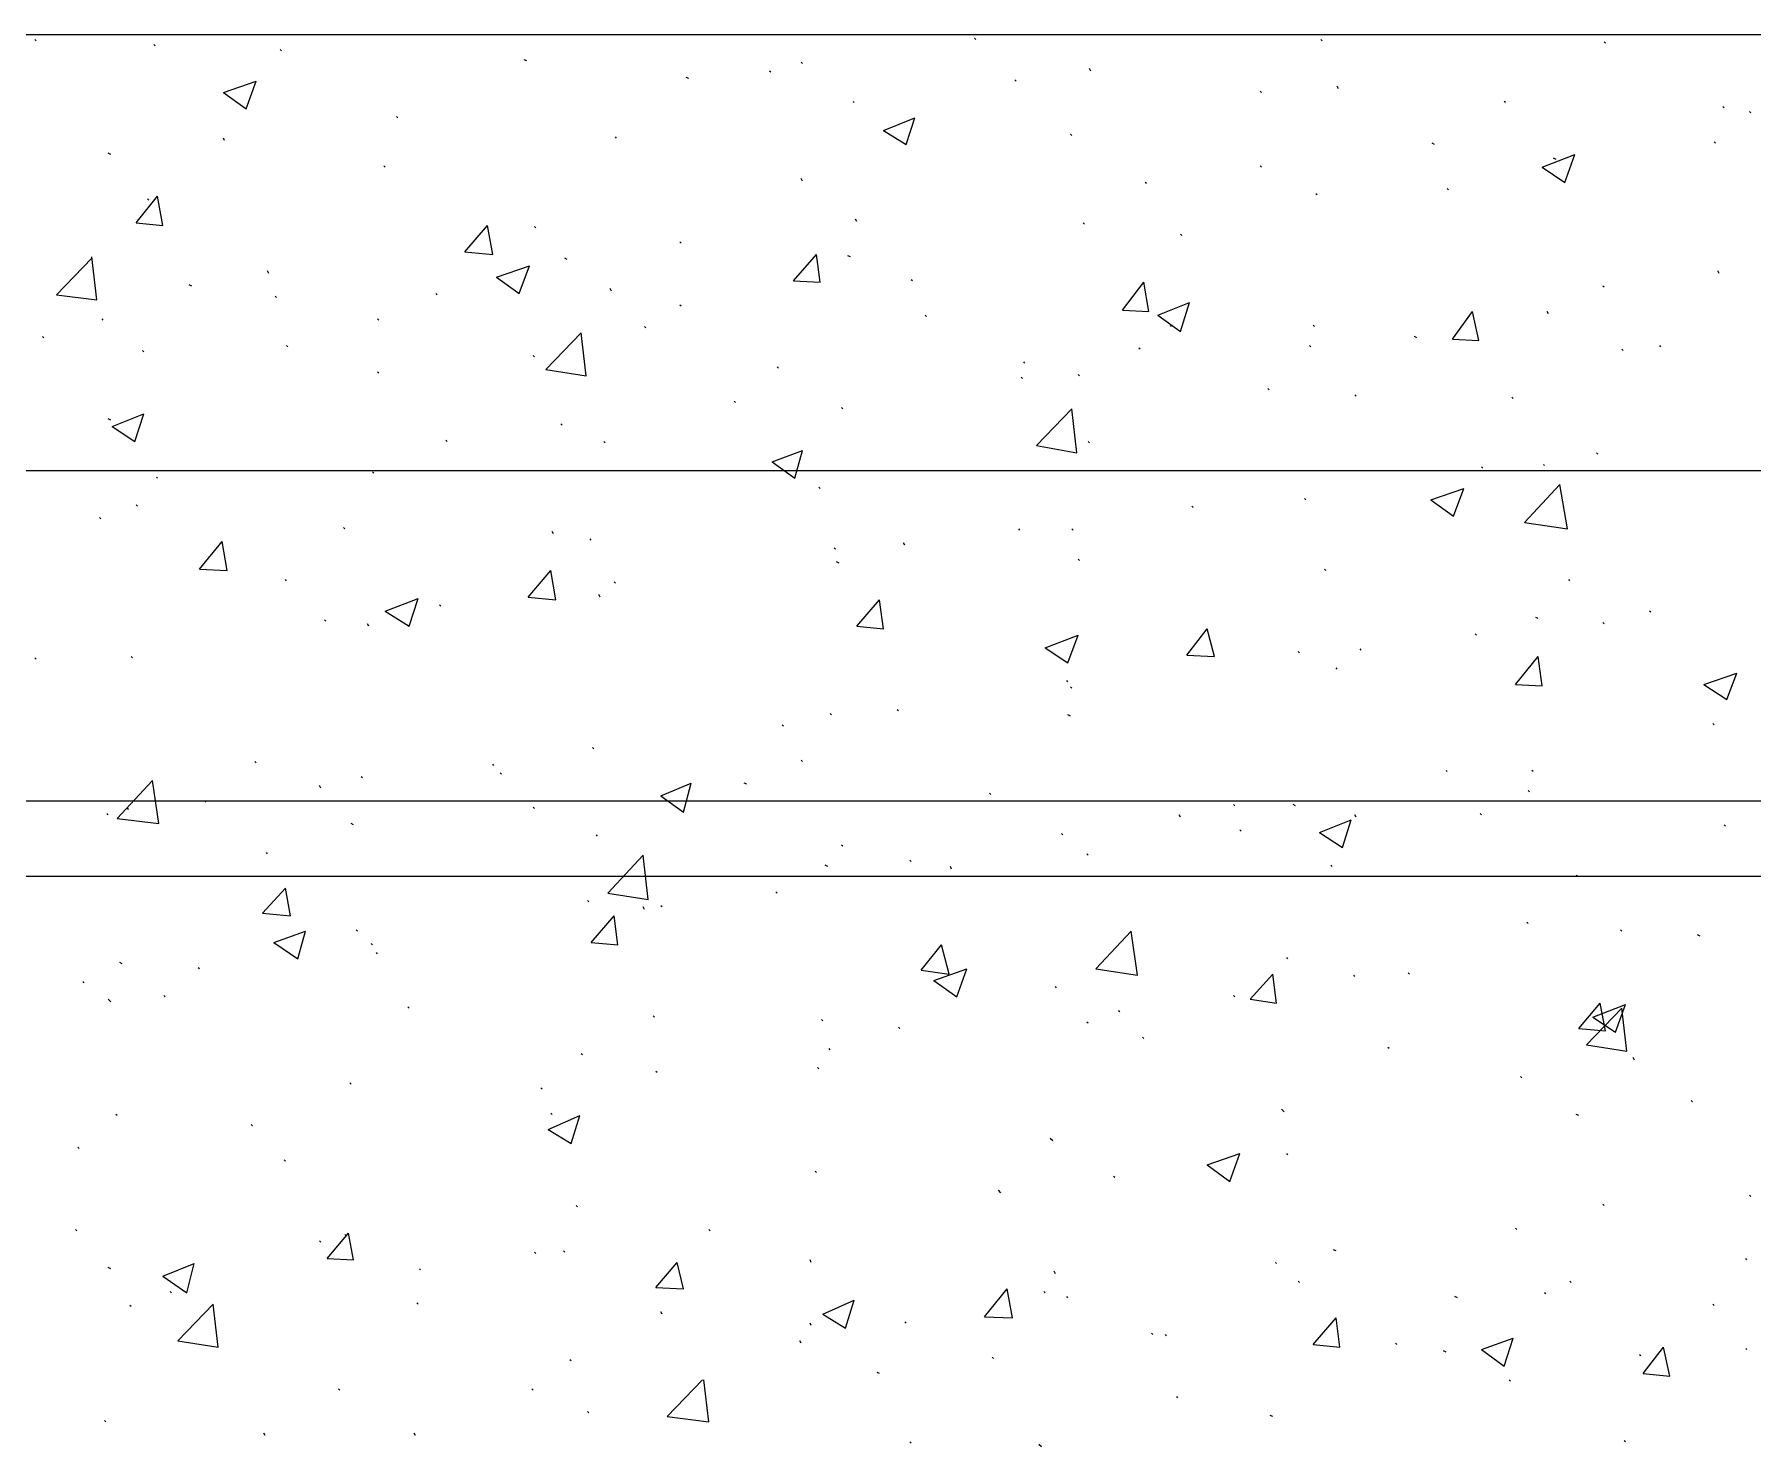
# Model space of a CAD drawing. Header units: millimetres. Extents: x 2928 to 3112, y 1220 to 1280.
# Drawn here: x 2970.219 to 2972.484, y 1260.7 to 1262.562 of the extents above; entities that cross this region are included whole.
import ezdxf

# ---------------------------------------------------------------- set-up
doc = ezdxf.new("R2010")
doc.units = ezdxf.units.MM

msp = doc.modelspace()

# ---------------------------------------------------------------- linework, layer by layer
at = {"color": 253, "linetype": 'Continuous', "lineweight": 5, "true_color": 0x9a9a9a}
for points in [[(2940.97965, 1262.56226), (2981.54689, 1262.56226), (2981.54689, 1240.79028), (2940.97965, 1240.79028)], [(2941.98633, 1261.55224), (2980.53854, 1261.55224), (2980.53854, 1241.8003), (2941.98633, 1241.8003)]]:
    msp.add_lwpolyline(points, close=True, dxfattribs=at)
at = {"color": 92, "linetype": 'Continuous', "lineweight": 13, "true_color": 0x00b800}
for points in [[(2970.22173, 1262.55393), (2970.22006, 1262.55559), (2970.22006, 1262.55559)], [(2971.46008, 1262.55559), (2971.45841, 1262.55726), (2971.45841, 1262.55726)], [(2971.91675, 1262.55393), (2971.91509, 1262.55559), (2971.91509, 1262.55559)], [(2972.29009, 1262.55059), (2972.28843, 1262.55226), (2972.28843, 1262.55226)], [(2970.3784, 1262.54726), (2970.37673, 1262.54893), (2970.37673, 1262.54893)], [(2970.54507, 1262.54059), (2970.5434, 1262.54226), (2970.5434, 1262.54226)], [(2970.86841, 1262.52726), (2970.86507, 1262.52892), (2970.86507, 1262.52892)], [(2971.19008, 1262.51226), (2971.18841, 1262.51392), (2971.18841, 1262.51392)], [(2971.23174, 1262.52392), (2971.23008, 1262.52559), (2971.23008, 1262.52559)], [(2971.61175, 1262.51392), (2971.61008, 1262.51726), (2971.61008, 1262.51726)], [(2970.4684, 1262.48559), (2970.51173, 1262.50059), (2970.51173, 1262.50059)], [(2970.4684, 1262.48559), (2970.4984, 1262.46392), (2970.4984, 1262.46392)], [(2970.4984, 1262.46392), (2970.51173, 1262.50059), (2970.51173, 1262.50059)], [(2971.08174, 1262.50392), (2971.07841, 1262.50559), (2971.07841, 1262.50559)], [(2971.51342, 1262.50059), (2971.51175, 1262.50226), (2971.51175, 1262.50226)], [(2971.83675, 1262.48559), (2971.83509, 1262.48726), (2971.83509, 1262.48726)], [(2971.93842, 1262.49059), (2971.93675, 1262.49392), (2971.93675, 1262.49392)], [(2971.30008, 1262.47226), (2971.29841, 1262.47392), (2971.29841, 1262.47392)], [(2972.15842, 1262.47226), (2972.15676, 1262.47392), (2972.15676, 1262.47392)], [(2972.44676, 1262.46559), (2972.4451, 1262.46726), (2972.4451, 1262.46726)], [(2970.6984, 1262.45226), (2970.69674, 1262.45392), (2970.69674, 1262.45392)], [(2971.33841, 1262.43559), (2971.38008, 1262.45226), (2971.38008, 1262.45226)], [(2971.36841, 1262.41726), (2971.38008, 1262.45226), (2971.38008, 1262.45226)], [(2972.48176, 1262.45892), (2972.4801, 1262.46059), (2972.4801, 1262.46059)], [(2970.47007, 1262.42226), (2970.4684, 1262.42559), (2970.4684, 1262.42559)], [(2970.98674, 1262.42559), (2970.98507, 1262.42726), (2970.98507, 1262.42726)], [(2971.33841, 1262.43559), (2971.36841, 1262.41726), (2971.36841, 1262.41726)], [(2971.58675, 1262.42892), (2971.58508, 1262.43059), (2971.58508, 1262.43059)], [(2972.06509, 1262.41726), (2972.06176, 1262.41892), (2972.06176, 1262.41892)], [(2972.4351, 1262.41892), (2972.43343, 1262.42059), (2972.43343, 1262.42059)], [(2970.32006, 1262.40392), (2970.31673, 1262.40559), (2970.31673, 1262.40559)], [(2972.20676, 1262.38726), (2972.25009, 1262.40392), (2972.25009, 1262.40392)], [(2972.22509, 1262.39726), (2972.22176, 1262.39892), (2972.22176, 1262.39892)], [(2972.23676, 1262.36726), (2972.25009, 1262.40392), (2972.25009, 1262.40392)], [(2970.68174, 1262.38726), (2970.68007, 1262.38892), (2970.68007, 1262.38892)], [(2971.23174, 1262.36892), (2971.23008, 1262.37226), (2971.23008, 1262.37226)], [(2971.83675, 1262.38726), (2971.83509, 1262.38892), (2971.83509, 1262.38892)], [(2972.20676, 1262.38726), (2972.23676, 1262.36726), (2972.23676, 1262.36726)], [(2970.3534, 1262.31392), (2970.38173, 1262.34892), (2970.38173, 1262.34892)], [(2970.3884, 1262.31059), (2970.38173, 1262.34892), (2970.38173, 1262.34892)], [(2971.68508, 1262.36559), (2971.68342, 1262.36726), (2971.68342, 1262.36726)], [(2971.91009, 1262.35059), (2971.90842, 1262.35226), (2971.90842, 1262.35226)], [(2972.08342, 1262.35726), (2972.08176, 1262.35892), (2972.08176, 1262.35892)], [(2970.37007, 1262.34392), (2970.3684, 1262.34559), (2970.3684, 1262.34559)], [(2970.3534, 1262.31392), (2970.3884, 1262.31059), (2970.3884, 1262.31059)], [(2970.78674, 1262.27559), (2970.81674, 1262.31059), (2970.81674, 1262.31059)], [(2970.82341, 1262.27225), (2970.81674, 1262.31059), (2970.81674, 1262.31059)], [(2970.88007, 1262.30726), (2970.87841, 1262.30892), (2970.87841, 1262.30892)], [(2971.30341, 1262.31559), (2971.30175, 1262.31892), (2971.30175, 1262.31892)], [(2971.60342, 1262.31226), (2971.60175, 1262.31392), (2971.60175, 1262.31392)], [(2971.07174, 1262.28725), (2971.07008, 1262.28892), (2971.07008, 1262.28892)], [(2971.73175, 1262.29726), (2971.73009, 1262.29892), (2971.73009, 1262.29892)], [(2970.2484, 1262.21892), (2970.29506, 1262.26725), (2970.29506, 1262.26725)], [(2970.30173, 1262.21225), (2970.29506, 1262.26892), (2970.29506, 1262.26892)], [(2970.78674, 1262.27559), (2970.82341, 1262.27225), (2970.82341, 1262.27225)], [(2970.82841, 1262.24225), (2970.87174, 1262.25725), (2970.87174, 1262.25725)], [(2970.85841, 1262.22059), (2970.87174, 1262.25725), (2970.87174, 1262.25725)], [(2970.92174, 1262.26559), (2970.91841, 1262.26725), (2970.91841, 1262.26725)], [(2971.22008, 1262.23725), (2971.25008, 1262.27225), (2971.25008, 1262.27225)], [(2971.25508, 1262.23559), (2971.25008, 1262.27225), (2971.25008, 1262.27225)], [(2971.29508, 1262.26892), (2971.29175, 1262.27059), (2971.29175, 1262.27059)], [(2970.5284, 1262.24725), (2970.52673, 1262.25059), (2970.52673, 1262.25059)], [(2970.82841, 1262.24225), (2970.85841, 1262.22059), (2970.85841, 1262.22059)], [(2971.22008, 1262.23725), (2971.25508, 1262.23559), (2971.25508, 1262.23559)], [(2971.37675, 1262.23725), (2971.37508, 1262.23892), (2971.37508, 1262.23892)], [(2971.65342, 1262.19892), (2971.68175, 1262.23559), (2971.68175, 1262.23559)], [(2971.68842, 1262.19725), (2971.68175, 1262.23559), (2971.68175, 1262.23559)], [(2972.4401, 1262.24725), (2972.43843, 1262.25059), (2972.43843, 1262.25059)], [(2970.2484, 1262.21892), (2970.30173, 1262.21225), (2970.30173, 1262.21225)], [(2970.42673, 1262.23059), (2970.4234, 1262.23225), (2970.4234, 1262.23225)], [(2970.5384, 1262.21559), (2970.53673, 1262.21725), (2970.53673, 1262.21725)], [(2970.75007, 1262.21892), (2970.7484, 1262.22059), (2970.7484, 1262.22059)], [(2970.98007, 1262.22392), (2970.97841, 1262.22725), (2970.97841, 1262.22725)], [(2972.28843, 1262.22892), (2972.28676, 1262.23059), (2972.28676, 1262.23059)], [(2971.07174, 1262.20392), (2971.07008, 1262.20559), (2971.07008, 1262.20559)], [(2971.39508, 1262.19059), (2971.39341, 1262.19225), (2971.39341, 1262.19225)], [(2971.65342, 1262.19892), (2971.68842, 1262.19725), (2971.68842, 1262.19725)], [(2971.70008, 1262.19225), (2971.74175, 1262.20892), (2971.74175, 1262.20892)], [(2971.70008, 1262.19225), (2971.73009, 1262.17059), (2971.73009, 1262.17059)], [(2971.73009, 1262.17059), (2971.74175, 1262.20892), (2971.74175, 1262.20892)], [(2972.08842, 1262.16059), (2972.11509, 1262.19725), (2972.11509, 1262.19725)], [(2972.12342, 1262.15892), (2972.11509, 1262.19725), (2972.11509, 1262.19725)], [(2972.21509, 1262.19392), (2972.21343, 1262.19725), (2972.21343, 1262.19725)], [(2970.31006, 1262.18559), (2970.3084, 1262.18725), (2970.3084, 1262.18725)], [(2970.6734, 1262.18559), (2970.67174, 1262.18725), (2970.67174, 1262.18725)], [(2970.89341, 1262.12059), (2970.94007, 1262.16892), (2970.94007, 1262.16892)], [(2970.94674, 1262.11225), (2970.94007, 1262.16892), (2970.94007, 1262.16892)], [(2971.02507, 1262.17559), (2971.02341, 1262.17725), (2971.02341, 1262.17725)], [(2971.71842, 1262.17725), (2971.71675, 1262.17892), (2971.71675, 1262.17892)], [(2971.90675, 1262.17725), (2971.90509, 1262.17892), (2971.90509, 1262.17892)], [(2970.23173, 1262.16225), (2970.23006, 1262.16392), (2970.23006, 1262.16392)], [(2970.3634, 1262.14392), (2970.36173, 1262.14559), (2970.36173, 1262.14559)], [(2970.5534, 1262.15059), (2970.55173, 1262.15225), (2970.55173, 1262.15225)], [(2971.67675, 1262.14725), (2971.67508, 1262.14892), (2971.67508, 1262.14892)], [(2971.90175, 1262.15059), (2971.90009, 1262.15225), (2971.90009, 1262.15225)], [(2972.04176, 1262.16225), (2972.03842, 1262.16392), (2972.03842, 1262.16392)], [(2972.08842, 1262.16059), (2972.12342, 1262.15892), (2972.12342, 1262.15892)], [(2972.31343, 1262.14559), (2972.31176, 1262.14725), (2972.31176, 1262.14725)], [(2972.36343, 1262.15059), (2972.36176, 1262.15225), (2972.36176, 1262.15225)], [(2970.87841, 1262.13725), (2970.87674, 1262.13892), (2970.87674, 1262.13892)], [(2971.20008, 1262.12225), (2971.19841, 1262.12392), (2971.19841, 1262.12392)], [(2971.52508, 1262.12892), (2971.52342, 1262.13059), (2971.52342, 1262.13059)], [(2970.6734, 1262.11559), (2970.67174, 1262.11725), (2970.67174, 1262.11725)], [(2970.89341, 1262.12059), (2970.94674, 1262.11225), (2970.94674, 1262.11225)], [(2971.52175, 1262.10892), (2971.52008, 1262.11059), (2971.52008, 1262.11059)], [(2971.59675, 1262.11225), (2971.59508, 1262.11392), (2971.59508, 1262.11392)], [(2971.14341, 1262.07725), (2971.14174, 1262.07892), (2971.14174, 1262.07892)], [(2971.84675, 1262.09392), (2971.84509, 1262.09559), (2971.84509, 1262.09559)], [(2971.96176, 1262.08559), (2971.96009, 1262.08725), (2971.96009, 1262.08725)], [(2972.16842, 1262.08225), (2972.16676, 1262.08392), (2972.16676, 1262.08392)], [(2970.32006, 1262.05392), (2970.31673, 1262.05558), (2970.31673, 1262.05558)], [(2970.32173, 1262.04558), (2970.3634, 1262.06225), (2970.3634, 1262.06225)], [(2970.35173, 1262.02558), (2970.3634, 1262.06225), (2970.3634, 1262.06225)], [(2971.28508, 1262.06892), (2971.28341, 1262.07059), (2971.28341, 1262.07059)], [(2971.54008, 1262.02058), (2971.58675, 1262.06892), (2971.58675, 1262.06892)], [(2971.59342, 1262.01058), (2971.58675, 1262.06892), (2971.58675, 1262.06892)], [(2970.32173, 1262.04558), (2970.35173, 1262.02558), (2970.35173, 1262.02558)], [(2970.91507, 1262.04725), (2970.91341, 1262.04892), (2970.91341, 1262.04892)], [(2970.7634, 1262.02558), (2970.76174, 1262.02725), (2970.76174, 1262.02725)], [(2970.97174, 1262.02392), (2970.97007, 1262.02558), (2970.97007, 1262.02558)], [(2971.19174, 1261.99892), (2971.23174, 1262.01392), (2971.23174, 1262.01392)], [(2971.22174, 1261.97725), (2971.23174, 1262.01392), (2971.23174, 1262.01392)], [(2971.54008, 1262.02058), (2971.59342, 1262.01058), (2971.59342, 1262.01058)], [(2971.61008, 1262.02392), (2971.60842, 1262.02558), (2971.60842, 1262.02558)], [(2972.28009, 1262.00892), (2972.27843, 1262.01058), (2972.27843, 1262.01058)], [(2970.66674, 1261.98392), (2970.66507, 1261.98558), (2970.66507, 1261.98558)], [(2971.19174, 1261.99892), (2971.22174, 1261.97725), (2971.22174, 1261.97725)], [(2972.12842, 1261.99058), (2972.12676, 1261.99225), (2972.12676, 1261.99225)], [(2972.21009, 1261.99392), (2972.20843, 1261.99558), (2972.20843, 1261.99558)], [(2970.38173, 1261.97725), (2970.38007, 1261.97892), (2970.38007, 1261.97892)], [(2971.25508, 1261.96392), (2971.25341, 1261.96558), (2971.25341, 1261.96558)], [(2972.06009, 1261.94892), (2972.10342, 1261.96392), (2972.10342, 1261.96392)], [(2972.09009, 1261.92725), (2972.10342, 1261.96392), (2972.10342, 1261.96392)], [(2972.18342, 1261.91892), (2972.23009, 1261.96892), (2972.23009, 1261.96892)], [(2972.24009, 1261.91058), (2972.23009, 1261.96892), (2972.23009, 1261.96892)], [(2970.35507, 1261.94058), (2970.3534, 1261.94225), (2970.3534, 1261.94225)], [(2971.74675, 1261.93892), (2971.74509, 1261.94058), (2971.74509, 1261.94058)], [(2971.89509, 1261.94892), (2971.89342, 1261.95058), (2971.89342, 1261.95058)], [(2972.06009, 1261.94892), (2972.09009, 1261.92725), (2972.09009, 1261.92725)], [(2970.30673, 1261.92392), (2970.30506, 1261.92558), (2970.30506, 1261.92558)], [(2972.18342, 1261.91892), (2972.24009, 1261.91058), (2972.24009, 1261.91058)], [(2970.6284, 1261.91058), (2970.62674, 1261.91225), (2970.62674, 1261.91225)], [(2970.90341, 1261.90392), (2970.90174, 1261.90725), (2970.90174, 1261.90725)], [(2970.95341, 1261.89558), (2970.95174, 1261.89725), (2970.95174, 1261.89725)], [(2971.51842, 1261.90892), (2971.51675, 1261.91058), (2971.51675, 1261.91058)], [(2971.58842, 1261.90892), (2971.58675, 1261.91058), (2971.58675, 1261.91058)], [(2970.43673, 1261.85725), (2970.46673, 1261.89392), (2970.46673, 1261.89392)], [(2970.4734, 1261.85558), (2970.46673, 1261.89392), (2970.46673, 1261.89392)], [(2971.27508, 1261.88392), (2971.27341, 1261.88558), (2971.27341, 1261.88558)], [(2971.36675, 1261.88892), (2971.36508, 1261.89225), (2971.36508, 1261.89225)], [(2970.43673, 1261.85725), (2970.4734, 1261.85558), (2970.4734, 1261.85558)], [(2970.87007, 1261.82058), (2970.90007, 1261.85558), (2970.90007, 1261.85558)], [(2970.90674, 1261.81725), (2970.90007, 1261.85558), (2970.90007, 1261.85558)], [(2971.28008, 1261.86558), (2971.27675, 1261.86725), (2971.27675, 1261.86725)], [(2971.59675, 1261.86892), (2971.59508, 1261.87058), (2971.59508, 1261.87058)], [(2971.92175, 1261.85558), (2971.92009, 1261.85725), (2971.92009, 1261.85725)], [(2970.55173, 1261.84225), (2970.55007, 1261.84392), (2970.55007, 1261.84392)], [(2970.98507, 1261.83892), (2970.98341, 1261.84058), (2970.98341, 1261.84058)], [(2972.24343, 1261.84225), (2972.24176, 1261.84392), (2972.24176, 1261.84392)], [(2970.68174, 1261.80225), (2970.72507, 1261.81891), (2970.72507, 1261.81891)], [(2970.7134, 1261.78225), (2970.72507, 1261.81891), (2970.72507, 1261.81891)], [(2970.75507, 1261.80891), (2970.7534, 1261.81058), (2970.7534, 1261.81058)], [(2970.87007, 1261.82058), (2970.90674, 1261.81725), (2970.90674, 1261.81725)], [(2970.96507, 1261.82058), (2970.96341, 1261.82391), (2970.96341, 1261.82391)], [(2971.30341, 1261.78225), (2971.33341, 1261.81725), (2971.33341, 1261.81725)], [(2971.33841, 1261.77891), (2971.33341, 1261.81725), (2971.33341, 1261.81725)], [(2970.6034, 1261.78891), (2970.60174, 1261.79058), (2970.60174, 1261.79058)], [(2970.66007, 1261.78225), (2970.6584, 1261.78558), (2970.6584, 1261.78558)], [(2970.68174, 1261.80225), (2970.7134, 1261.78225), (2970.7134, 1261.78225)], [(2971.30341, 1261.78225), (2971.33841, 1261.77891), (2971.33841, 1261.77891)], [(2972.20176, 1261.79225), (2972.19843, 1261.79391), (2972.19843, 1261.79391)], [(2972.28843, 1261.78558), (2972.28676, 1261.78725), (2972.28676, 1261.78725)], [(2972.35009, 1261.80058), (2972.34843, 1261.80225), (2972.34843, 1261.80225)], [(2971.55175, 1261.75391), (2971.59508, 1261.77058), (2971.59508, 1261.77058)], [(2971.58175, 1261.73391), (2971.59508, 1261.77058), (2971.59508, 1261.77058)], [(2971.73842, 1261.74391), (2971.76509, 1261.77891), (2971.76509, 1261.77891)], [(2971.77509, 1261.74225), (2971.76509, 1261.77891), (2971.76509, 1261.77891)], [(2972.12009, 1261.77058), (2972.11842, 1261.77225), (2972.11842, 1261.77225)], [(2970.22173, 1261.73891), (2970.22006, 1261.74058), (2970.22006, 1261.74058)], [(2970.3484, 1261.74058), (2970.34673, 1261.74225), (2970.34673, 1261.74225)], [(2971.55175, 1261.75391), (2971.58175, 1261.73391), (2971.58175, 1261.73391)], [(2971.73842, 1261.74391), (2971.77509, 1261.74225), (2971.77509, 1261.74225)], [(2971.88675, 1261.74725), (2971.88509, 1261.74891), (2971.88509, 1261.74891)], [(2971.96842, 1261.75058), (2971.96676, 1261.75225), (2971.96676, 1261.75225)], [(2972.17176, 1261.70558), (2972.20176, 1261.74225), (2972.20176, 1261.74225)], [(2972.20676, 1261.70391), (2972.20176, 1261.74225), (2972.20176, 1261.74225)], [(2971.93675, 1261.72558), (2971.93509, 1261.72725), (2971.93509, 1261.72725)], [(2972.42009, 1261.70558), (2972.46343, 1261.72058), (2972.46343, 1261.72058)], [(2972.4501, 1261.68558), (2972.46343, 1261.72058), (2972.46343, 1261.72058)], [(2971.58175, 1261.70891), (2971.58008, 1261.71058), (2971.58008, 1261.71058)], [(2971.58675, 1261.70058), (2971.58508, 1261.70225), (2971.58508, 1261.70225)], [(2972.17176, 1261.70558), (2972.20676, 1261.70391), (2972.20676, 1261.70391)], [(2972.42009, 1261.70558), (2972.4501, 1261.68558), (2972.4501, 1261.68558)], [(2971.35841, 1261.67058), (2971.35675, 1261.67225), (2971.35675, 1261.67225)], [(2971.20674, 1261.65058), (2971.20508, 1261.65225), (2971.20508, 1261.65225)], [(2971.27008, 1261.66558), (2971.26841, 1261.66725), (2971.26841, 1261.66725)], [(2971.58508, 1261.66391), (2971.58175, 1261.66558), (2971.58175, 1261.66558)], [(2972.43343, 1261.65225), (2972.43176, 1261.65391), (2972.43176, 1261.65391)], [(2970.51173, 1261.60225), (2970.51007, 1261.60391), (2970.51007, 1261.60391)], [(2970.82507, 1261.59891), (2970.82341, 1261.60058), (2970.82341, 1261.60058)], [(2970.95674, 1261.62058), (2970.95507, 1261.62225), (2970.95507, 1261.62225)], [(2971.23174, 1261.60391), (2971.23008, 1261.60558), (2971.23008, 1261.60558)], [(2970.3284, 1261.52891), (2970.37507, 1261.57891), (2970.37507, 1261.57891)], [(2970.3834, 1261.52224), (2970.37507, 1261.57891), (2970.37507, 1261.57891)], [(2970.65174, 1261.58224), (2970.65007, 1261.58391), (2970.65007, 1261.58391)], [(2970.83507, 1261.58724), (2970.83341, 1261.58891), (2970.83341, 1261.58891)], [(2972.08176, 1261.59058), (2972.08009, 1261.59224), (2972.08009, 1261.59224)], [(2972.19509, 1261.59058), (2972.19342, 1261.59224), (2972.19342, 1261.59224)], [(2970.59674, 1261.56891), (2970.59507, 1261.57224), (2970.59507, 1261.57224)], [(2971.04508, 1261.55891), (2971.08508, 1261.57558), (2971.08508, 1261.57558)], [(2971.04508, 1261.55891), (2971.07508, 1261.53724), (2971.07508, 1261.53724)], [(2971.07508, 1261.53724), (2971.08508, 1261.57558), (2971.08508, 1261.57558)], [(2971.15841, 1261.57391), (2971.15508, 1261.57558), (2971.15508, 1261.57558)], [(2971.48008, 1261.56058), (2971.47841, 1261.56224), (2971.47841, 1261.56224)], [(2972.19009, 1261.56391), (2972.18842, 1261.56558), (2972.18842, 1261.56558)], [(2970.31673, 1261.53391), (2970.31506, 1261.53558), (2970.31506, 1261.53558)], [(2970.3434, 1261.54058), (2970.34173, 1261.54224), (2970.34173, 1261.54224)], [(2970.44507, 1261.55058), (2970.4434, 1261.55224), (2970.4434, 1261.55224)], [(2970.87841, 1261.54224), (2970.87674, 1261.54391), (2970.87674, 1261.54391)], [(2971.73009, 1261.53058), (2971.72842, 1261.53391), (2971.72842, 1261.53391)], [(2971.80175, 1261.54558), (2971.80009, 1261.54724), (2971.80009, 1261.54724)], [(2971.88175, 1261.54558), (2971.87842, 1261.54724), (2971.87842, 1261.54724)], [(2971.96176, 1261.53058), (2971.96009, 1261.53391), (2971.96009, 1261.53391)], [(2972.12676, 1261.53391), (2972.12509, 1261.53558), (2972.12509, 1261.53558)], [(2970.3284, 1261.52891), (2970.3834, 1261.52224), (2970.3834, 1261.52224)], [(2970.64007, 1261.52058), (2970.63674, 1261.52224), (2970.63674, 1261.52224)], [(2971.81009, 1261.51224), (2971.80842, 1261.51391), (2971.80842, 1261.51391)], [(2971.91342, 1261.51058), (2971.95509, 1261.52724), (2971.95509, 1261.52724)], [(2971.91342, 1261.51058), (2971.94342, 1261.49058), (2971.94342, 1261.49058)], [(2971.94342, 1261.49058), (2971.95509, 1261.52724), (2971.95509, 1261.52724)], [(2972.44843, 1261.51891), (2972.44676, 1261.52058), (2972.44676, 1261.52058)], [(2970.96174, 1261.50558), (2970.96007, 1261.50724), (2970.96007, 1261.50724)], [(2971.28508, 1261.49224), (2971.28341, 1261.49391), (2971.28341, 1261.49391)], [(2971.57508, 1261.50724), (2971.57342, 1261.50891), (2971.57342, 1261.50891)], [(2970.52673, 1261.48224), (2970.52507, 1261.48391), (2970.52507, 1261.48391)], [(2970.97507, 1261.43058), (2971.02174, 1261.48058), (2971.02174, 1261.48058)], [(2971.02841, 1261.42224), (2971.02174, 1261.48058), (2971.02174, 1261.48058)], [(2971.26508, 1261.46558), (2971.26175, 1261.46724), (2971.26175, 1261.46724)], [(2971.37508, 1261.47224), (2971.37341, 1261.47391), (2971.37341, 1261.47391)], [(2971.42841, 1261.46224), (2971.42675, 1261.46558), (2971.42675, 1261.46558)], [(2971.60842, 1261.48058), (2971.60675, 1261.48224), (2971.60675, 1261.48224)], [(2971.93009, 1261.46558), (2971.92842, 1261.46724), (2971.92842, 1261.46724)], [(2972.25509, 1261.45224), (2972.25176, 1261.45391), (2972.25176, 1261.45391)], [(2970.52007, 1261.40391), (2970.55007, 1261.43724), (2970.55007, 1261.43724)], [(2970.55673, 1261.40058), (2970.55007, 1261.43724), (2970.55007, 1261.43724)], [(2970.95007, 1261.41891), (2970.94841, 1261.42058), (2970.94841, 1261.42058)], [(2970.97507, 1261.43058), (2971.02841, 1261.42224), (2971.02841, 1261.42224)], [(2971.19841, 1261.43058), (2971.19674, 1261.43224), (2971.19674, 1261.43224)], [(2970.52007, 1261.40391), (2970.55673, 1261.40058), (2970.55673, 1261.40058)], [(2970.95341, 1261.36558), (2970.98341, 1261.40058), (2970.98341, 1261.40058)], [(2970.98841, 1261.36224), (2970.98341, 1261.40058), (2970.98341, 1261.40058)], [(2971.02341, 1261.40891), (2971.02174, 1261.41224), (2971.02174, 1261.41224)], [(2971.04674, 1261.41224), (2971.04508, 1261.41391), (2971.04508, 1261.41391)], [(2970.53507, 1261.36558), (2970.57674, 1261.38058), (2970.57674, 1261.38058)], [(2970.56674, 1261.34391), (2970.57674, 1261.38058), (2970.57674, 1261.38058)], [(2970.64507, 1261.38058), (2970.6434, 1261.38224), (2970.6434, 1261.38224)], [(2971.61842, 1261.33057), (2971.66508, 1261.38058), (2971.66508, 1261.38058)], [(2971.67342, 1261.32224), (2971.66508, 1261.38058), (2971.66508, 1261.38058)], [(2972.18842, 1261.39058), (2972.18676, 1261.39224), (2972.18676, 1261.39224)], [(2972.31176, 1261.38058), (2972.31009, 1261.38224), (2972.31009, 1261.38224)], [(2972.41509, 1261.37391), (2972.41176, 1261.37558), (2972.41176, 1261.37558)], [(2970.53507, 1261.36558), (2970.56674, 1261.34391), (2970.56674, 1261.34391)], [(2970.66507, 1261.36224), (2970.6634, 1261.36391), (2970.6634, 1261.36391)], [(2970.67174, 1261.35057), (2970.67007, 1261.35224), (2970.67007, 1261.35224)], [(2970.95341, 1261.36558), (2970.98841, 1261.36224), (2970.98841, 1261.36224)], [(2971.38841, 1261.32891), (2971.41508, 1261.36224), (2971.41508, 1261.36224)], [(2971.42508, 1261.32391), (2971.41508, 1261.36224), (2971.41508, 1261.36224)], [(2970.33507, 1261.33724), (2970.33173, 1261.33891), (2970.33173, 1261.33891)], [(2970.43673, 1261.33057), (2970.43507, 1261.33224), (2970.43507, 1261.33224)], [(2971.38841, 1261.32891), (2971.42508, 1261.32391), (2971.42508, 1261.32391)], [(2971.40508, 1261.31557), (2971.44841, 1261.33057), (2971.44841, 1261.33057)], [(2971.43508, 1261.29391), (2971.44841, 1261.33057), (2971.44841, 1261.33057)], [(2971.61842, 1261.33057), (2971.67342, 1261.32224), (2971.67342, 1261.32224)], [(2971.87175, 1261.34391), (2971.87009, 1261.34557), (2971.87009, 1261.34557)], [(2970.28506, 1261.31224), (2970.2834, 1261.31391), (2970.2834, 1261.31391)], [(2971.40508, 1261.31557), (2971.43508, 1261.29391), (2971.43508, 1261.29391)], [(2971.56675, 1261.30557), (2971.56508, 1261.30724), (2971.56508, 1261.30724)], [(2971.82175, 1261.29057), (2971.85175, 1261.32391), (2971.85175, 1261.32391)], [(2971.85675, 1261.28557), (2971.85175, 1261.32391), (2971.85175, 1261.32391)], [(2971.96009, 1261.32057), (2971.95842, 1261.32224), (2971.95842, 1261.32224)], [(2972.03176, 1261.32391), (2972.03009, 1261.32557), (2972.03009, 1261.32557)], [(2970.32006, 1261.28724), (2970.31673, 1261.29057), (2970.31673, 1261.29057)], [(2970.39173, 1261.29391), (2970.39007, 1261.29557), (2970.39007, 1261.29557)], [(2971.80175, 1261.29391), (2971.80009, 1261.29557), (2971.80009, 1261.29557)], [(2971.82175, 1261.29057), (2971.85675, 1261.28557), (2971.85675, 1261.28557)], [(2972.25509, 1261.25224), (2972.28343, 1261.28557), (2972.28343, 1261.28557)], [(2972.27343, 1261.26724), (2972.31676, 1261.28391), (2972.31676, 1261.28391)], [(2972.29009, 1261.24891), (2972.28343, 1261.28557), (2972.28343, 1261.28557)], [(2972.30343, 1261.24724), (2972.31676, 1261.28391), (2972.31676, 1261.28391)], [(2970.7134, 1261.27891), (2970.71174, 1261.28057), (2970.71174, 1261.28057)], [(2971.03674, 1261.26724), (2971.03508, 1261.26891), (2971.03508, 1261.26891)], [(2971.25841, 1261.26224), (2971.25674, 1261.26391), (2971.25674, 1261.26391)], [(2971.65008, 1261.27391), (2971.64842, 1261.27557), (2971.64842, 1261.27557)], [(2972.26509, 1261.23057), (2972.31176, 1261.27891), (2972.31176, 1261.27891)], [(2972.27343, 1261.26724), (2972.30343, 1261.24724), (2972.30343, 1261.24724)], [(2972.31843, 1261.22224), (2972.31176, 1261.27891), (2972.31176, 1261.27891)], [(2971.36008, 1261.25224), (2971.35841, 1261.25391), (2971.35841, 1261.25391)], [(2971.60842, 1261.25891), (2971.60675, 1261.26057), (2971.60675, 1261.26057)], [(2971.68175, 1261.23891), (2971.68008, 1261.24057), (2971.68008, 1261.24057)], [(2972.25509, 1261.25224), (2972.29009, 1261.24891), (2972.29009, 1261.24891)], [(2970.94174, 1261.21724), (2970.94007, 1261.21891), (2970.94007, 1261.21891)], [(2971.26841, 1261.22391), (2971.26675, 1261.22557), (2971.26675, 1261.22557)], [(2972.00509, 1261.22557), (2972.00342, 1261.22724), (2972.00342, 1261.22724)], [(2972.26509, 1261.23057), (2972.31843, 1261.22224), (2972.31843, 1261.22224)], [(2971.04008, 1261.19391), (2971.03841, 1261.19557), (2971.03841, 1261.19557)], [(2971.25341, 1261.19891), (2971.25174, 1261.20057), (2971.25174, 1261.20057)], [(2972.32843, 1261.21057), (2972.32676, 1261.21391), (2972.32676, 1261.21391)], [(2970.63674, 1261.17891), (2970.63507, 1261.18057), (2970.63507, 1261.18057)], [(2970.88841, 1261.17224), (2970.88674, 1261.17391), (2970.88674, 1261.17391)], [(2972.18009, 1261.18724), (2972.17842, 1261.18891), (2972.17842, 1261.18891)], [(2972.40509, 1261.15557), (2972.40343, 1261.15724), (2972.40343, 1261.15724)], [(2970.3284, 1261.13724), (2970.32673, 1261.13891), (2970.32673, 1261.13891)], [(2970.50673, 1261.1239), (2970.50507, 1261.12557), (2970.50507, 1261.12557)], [(2970.89674, 1261.1189), (2970.93841, 1261.13724), (2970.93841, 1261.13724)], [(2970.90174, 1261.13891), (2970.90007, 1261.14057), (2970.90007, 1261.14057)], [(2970.92674, 1261.10057), (2970.93841, 1261.13724), (2970.93841, 1261.13724)], [(2971.86675, 1261.14224), (2971.86342, 1261.14557), (2971.86342, 1261.14557)], [(2972.25509, 1261.13724), (2972.25176, 1261.13891), (2972.25176, 1261.13891)], [(2970.89674, 1261.1189), (2970.92674, 1261.10057), (2970.92674, 1261.10057)], [(2971.56175, 1261.1039), (2971.55842, 1261.10724), (2971.55842, 1261.10724)], [(2970.2784, 1261.0939), (2970.27673, 1261.09557), (2970.27673, 1261.09557)], [(2971.76509, 1261.07224), (2971.80842, 1261.08724), (2971.80842, 1261.08724)], [(2971.79509, 1261.05057), (2971.80842, 1261.08724), (2971.80842, 1261.08724)], [(2971.87175, 1261.08557), (2971.87009, 1261.08724), (2971.87009, 1261.08724)], [(2970.55007, 1261.07724), (2970.5484, 1261.0789), (2970.5484, 1261.0789)], [(2971.25008, 1261.06224), (2971.24841, 1261.0639), (2971.24841, 1261.0639)], [(2971.64342, 1261.05557), (2971.64175, 1261.05724), (2971.64175, 1261.05724)], [(2971.76509, 1261.07224), (2971.79509, 1261.05057), (2971.79509, 1261.05057)], [(2971.49341, 1261.03557), (2971.49008, 1261.0389), (2971.49008, 1261.0389)], [(2970.93507, 1261.01724), (2970.93341, 1261.0189), (2970.93341, 1261.0189)], [(2972.28843, 1261.0189), (2972.28676, 1261.02057), (2972.28676, 1261.02057)], [(2972.48176, 1261.03057), (2972.4801, 1261.03224), (2972.4801, 1261.03224)], [(2972.17342, 1260.98724), (2972.17176, 1260.9889), (2972.17176, 1260.9889)], [(2970.27506, 1260.98557), (2970.2734, 1260.98724), (2970.2734, 1260.98724)], [(2970.59674, 1260.97057), (2970.59507, 1260.97224), (2970.59507, 1260.97224)], [(2970.60507, 1260.9489), (2970.6334, 1260.98224), (2970.6334, 1260.98224)], [(2970.63007, 1260.9789), (2970.6284, 1260.98057), (2970.6284, 1260.98057)], [(2970.64007, 1260.94724), (2970.6334, 1260.98224), (2970.6334, 1260.98224)], [(2971.11008, 1260.98557), (2971.10841, 1260.98724), (2971.10841, 1260.98724)], [(2970.60507, 1260.9489), (2970.64007, 1260.94724), (2970.64007, 1260.94724)], [(2970.88007, 1260.95557), (2970.87841, 1260.95724), (2970.87841, 1260.95724)], [(2970.91841, 1260.95724), (2970.91674, 1260.9589), (2970.91674, 1260.9589)], [(2971.03841, 1260.91057), (2971.06674, 1260.9439), (2971.06674, 1260.9439)], [(2971.07508, 1260.9089), (2971.06674, 1260.9439), (2971.06674, 1260.9439)], [(2971.24341, 1260.9439), (2971.24174, 1260.94724), (2971.24174, 1260.94724)], [(2971.85675, 1260.94224), (2971.85509, 1260.9439), (2971.85509, 1260.9439)], [(2971.93509, 1260.9589), (2971.93175, 1260.96057), (2971.93175, 1260.96057)], [(2972.47676, 1260.94724), (2972.4751, 1260.9489), (2972.4751, 1260.9489)], [(2970.32006, 1260.93557), (2970.31673, 1260.93724), (2970.31673, 1260.93724)], [(2970.3884, 1260.92557), (2970.43007, 1260.94224), (2970.43007, 1260.94224)], [(2970.3884, 1260.92557), (2970.42007, 1260.9039), (2970.42007, 1260.9039)], [(2970.42007, 1260.9039), (2970.43007, 1260.94224), (2970.43007, 1260.94224)], [(2970.7284, 1260.9339), (2970.72674, 1260.93557), (2970.72674, 1260.93557)], [(2971.56508, 1260.9289), (2971.56342, 1260.93224), (2971.56342, 1260.93224)], [(2970.40007, 1260.9039), (2970.3984, 1260.90557), (2970.3984, 1260.90557)], [(2971.03841, 1260.91057), (2971.07508, 1260.9089), (2971.07508, 1260.9089)], [(2971.47175, 1260.87223), (2971.50175, 1260.9089), (2971.50175, 1260.9089)], [(2971.50842, 1260.87057), (2971.50175, 1260.9089), (2971.50175, 1260.9089)], [(2971.55175, 1260.9039), (2971.55008, 1260.90557), (2971.55008, 1260.90557)], [(2971.58175, 1260.89724), (2971.58008, 1260.8989), (2971.58008, 1260.8989)], [(2971.88675, 1260.91724), (2971.88509, 1260.9189), (2971.88509, 1260.9189)], [(2972.09509, 1260.89724), (2972.09176, 1260.8989), (2972.09176, 1260.8989)], [(2972.21176, 1260.90224), (2972.21009, 1260.9039), (2972.21009, 1260.9039)], [(2972.24509, 1260.91724), (2972.24343, 1260.9189), (2972.24343, 1260.9189)], [(2970.34673, 1260.88557), (2970.34507, 1260.88723), (2970.34507, 1260.88723)], [(2970.4084, 1260.84057), (2970.45507, 1260.8889), (2970.45507, 1260.8889)], [(2970.46173, 1260.83223), (2970.45507, 1260.8889), (2970.45507, 1260.8889)], [(2970.72507, 1260.8889), (2970.7234, 1260.89057), (2970.7234, 1260.89057)], [(2971.04674, 1260.87557), (2971.04508, 1260.8789), (2971.04508, 1260.8789)], [(2971.25841, 1260.87557), (2971.30008, 1260.8939), (2971.30008, 1260.8939)], [(2971.25841, 1260.87557), (2971.28841, 1260.85723), (2971.28841, 1260.85723)], [(2971.28841, 1260.85723), (2971.30008, 1260.8939), (2971.30008, 1260.8939)], [(2972.43343, 1260.88723), (2972.43176, 1260.8889), (2972.43176, 1260.8889)], [(2971.24341, 1260.86057), (2971.24174, 1260.8639), (2971.24174, 1260.8639)], [(2971.36841, 1260.8639), (2971.36675, 1260.86557), (2971.36675, 1260.86557)], [(2971.47175, 1260.87223), (2971.50842, 1260.87057), (2971.50842, 1260.87057)], [(2971.90509, 1260.83557), (2971.93509, 1260.87057), (2971.93509, 1260.87057)], [(2971.94009, 1260.83223), (2971.93509, 1260.87057), (2971.93509, 1260.87057)], [(2970.4084, 1260.84057), (2970.46173, 1260.83223), (2970.46173, 1260.83223)], [(2971.23008, 1260.83723), (2971.22841, 1260.84057), (2971.22841, 1260.84057)], [(2971.69342, 1260.8489), (2971.69175, 1260.85057), (2971.69175, 1260.85057)], [(2971.71175, 1260.84723), (2971.71008, 1260.8489), (2971.71008, 1260.8489)], [(2971.90509, 1260.83557), (2971.94009, 1260.83223), (2971.94009, 1260.83223)], [(2972.01509, 1260.83557), (2972.01342, 1260.83723), (2972.01342, 1260.83723)], [(2972.12676, 1260.8289), (2972.16842, 1260.8439), (2972.16842, 1260.8439)], [(2972.15676, 1260.80723), (2972.16842, 1260.8439), (2972.16842, 1260.8439)], [(2972.34009, 1260.79723), (2972.36676, 1260.83223), (2972.36676, 1260.83223)], [(2972.37509, 1260.7939), (2972.36676, 1260.83223), (2972.36676, 1260.83223)], [(2972.47676, 1260.8289), (2972.4751, 1260.83057), (2972.4751, 1260.83057)], [(2970.92674, 1260.8139), (2970.92507, 1260.81557), (2970.92507, 1260.81557)], [(2971.48341, 1260.81723), (2971.48175, 1260.8189), (2971.48175, 1260.8189)], [(2972.08009, 1260.82557), (2972.07676, 1260.82723), (2972.07676, 1260.82723)], [(2972.12676, 1260.8289), (2972.15676, 1260.80723), (2972.15676, 1260.80723)], [(2972.33676, 1260.82057), (2972.33509, 1260.82223), (2972.33509, 1260.82223)], [(2971.05341, 1260.74057), (2971.10008, 1260.7889), (2971.10008, 1260.7889)], [(2971.10841, 1260.7339), (2971.10174, 1260.7889), (2971.10174, 1260.7889)], [(2971.33341, 1260.79723), (2971.33008, 1260.7989), (2971.33008, 1260.7989)], [(2972.16509, 1260.78723), (2972.16342, 1260.7889), (2972.16342, 1260.7889)], [(2972.34009, 1260.79723), (2972.37509, 1260.7939), (2972.37509, 1260.7939)], [(2970.62174, 1260.77557), (2970.62007, 1260.77723), (2970.62007, 1260.77723)], [(2970.87674, 1260.77557), (2970.87507, 1260.77723), (2970.87507, 1260.77723)], [(2971.72675, 1260.76557), (2971.72508, 1260.76723), (2971.72508, 1260.76723)], [(2970.95007, 1260.74557), (2970.94841, 1260.74723), (2970.94841, 1260.74723)], [(2971.05341, 1260.74057), (2971.10841, 1260.7339), (2971.10841, 1260.7339)], [(2971.85175, 1260.74057), (2971.84842, 1260.74223), (2971.84842, 1260.74223)], [(2970.3134, 1260.7339), (2970.31173, 1260.73557), (2970.31173, 1260.73557)], [(2970.5234, 1260.71557), (2970.52173, 1260.7189), (2970.52173, 1260.7189)], [(2970.72174, 1260.71557), (2970.72007, 1260.7189), (2970.72007, 1260.7189)], [(2971.37508, 1260.70557), (2971.37341, 1260.70723), (2971.37341, 1260.70723)], [(2971.54675, 1260.70057), (2971.54342, 1260.7039), (2971.54342, 1260.7039)], [(2972.31676, 1260.70723), (2972.31509, 1260.7089), (2972.31509, 1260.7089)]]:
    msp.add_lwpolyline(points, dxfattribs=at)
at = {"color": 253, "linetype": 'Continuous', "lineweight": 5, "true_color": 0x9a9a9a}
for points in [[(2981.44522, 1261.98725), (2941.07965, 1261.98725), (2941.07965, 1261.98725)], [(2961.3116, 1241.9003), (2980.43854, 1241.9003), (2980.43854, 1247.74538), (2972.27343, 1247.74538), (2972.27343, 1256.61384), (2980.43854, 1256.61384), (2980.43854, 1261.45224), (2961.3116, 1261.45224), (2961.3116, 1249.1904)]]:
    msp.add_lwpolyline(points, dxfattribs=at)

doc.saveas('drawing.dxf')
